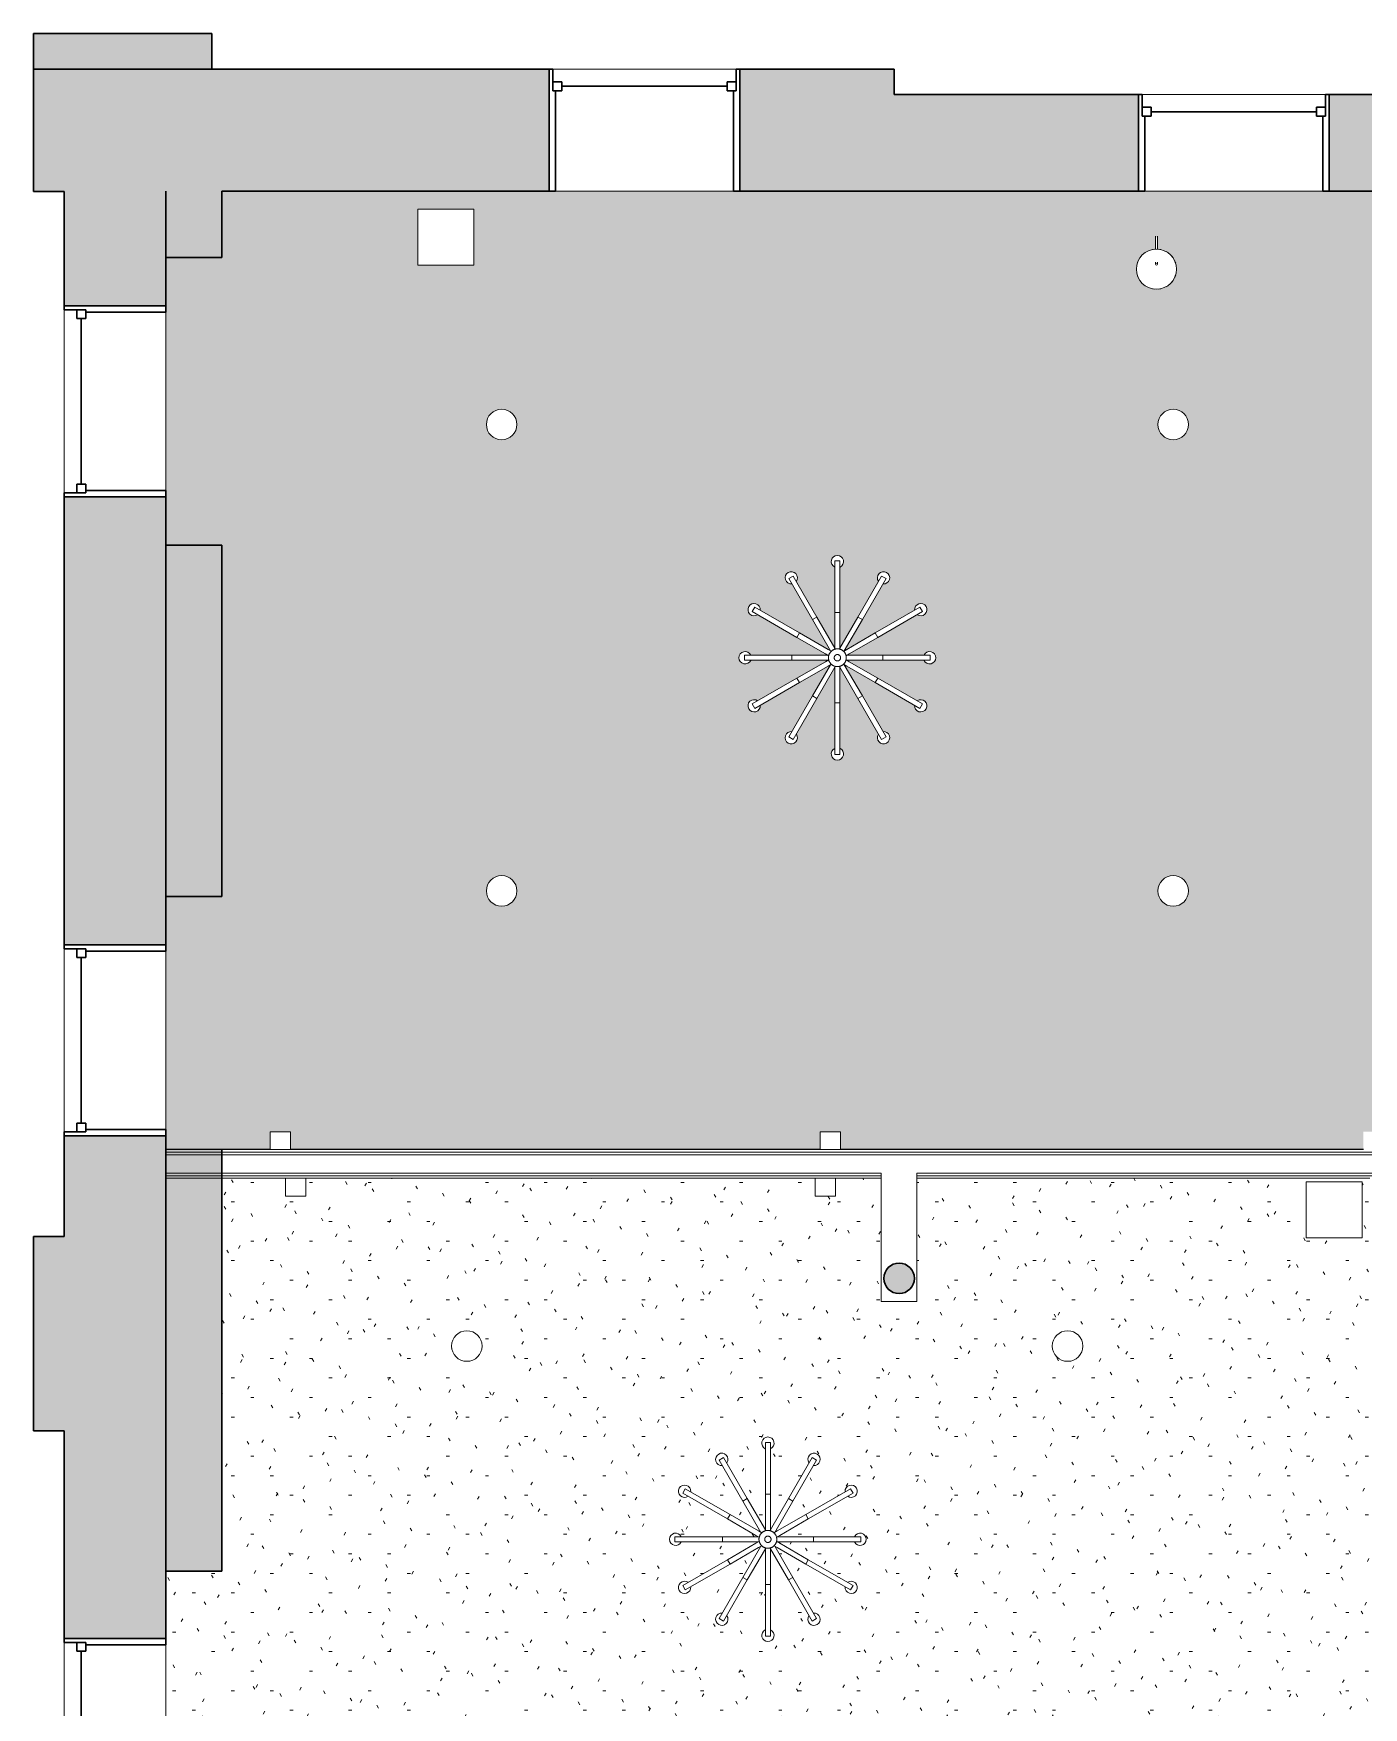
# Model space of a CAD drawing. Header units: inches. Extents: x -1041 to 1507, y -3558 to 870.
# Drawn here: x -1041.1 to -779.9, y 492.1 to 820.9 of the extents above; entities that cross this region are included whole.
import ezdxf

# ---------------------------------------------------------------- set-up
doc = ezdxf.new("R2010")
doc.units = ezdxf.units.IN
doc.header["$MEASUREMENT"] = 0
for name, color, linetype, lineweight in [('A-CLNG', 13, 'Continuous', 18), ('A-CLNG-PATT', 13, 'Continuous', 18), ('A-DETL-GENF', 92, 'Continuous', 18), ('A-GLAZ', 151, 'Continuous', 18), ('A-WALL', 113, 'Continuous', 18), ('A-WALL-PATT', 111, 'Continuous', 18), ('E-LITE-EQPM', 33, 'Continuous', 9), ('I-WALL', 2, 'Continuous', 18), ('S-COLS', 52, 'Continuous', 18)]:
    doc.layers.add(name, color=color, linetype=linetype, lineweight=lineweight)
pattern_1 = [(0, (0, 0), (15.36, 3.84), [0.634, -10.886, 0.634, -10.886, -61.44]), (0, (0, 0), (15.36, 3.84), [-23.04, 0.634, -22.406, 0.634, -10.886, -26.88]), (0, (0, 0), (15.36, 3.84), [-57.6, 0.634, -7.046, 0.634, -18.566]), (120, (5.76, 1.92), (-11.005538, 11.38215), [0.634, -10.886, 0.634, -10.886, -61.44]), (120, (5.76, 1.92), (-11.005538, 11.38215), [-23.04, 0.634, -22.406, 0.634, -10.886, -26.88]), (120, (5.76, 1.92), (-11.005538, 11.38215), [-57.6, 0.634, -7.046, 0.634, -18.566]), (240, (7.68, 9.6), (-4.354462, -15.22215), [0.634, -10.886, 0.634, -10.886, -61.44]), (240, (7.68, 9.6), (-4.354462, -15.22215), [-23.04, 0.634, -22.406, 0.634, -10.886, -26.88]), (240, (7.68, 9.6), (-4.354462, -15.22215), [-57.6, 0.634, -7.046, 0.634, -18.566])]

# ---------------------------------------------------------------- blocks, each defined once
blk = doc.blocks.new('Double Hung - side window 4_ X 6_ 3_ H-6090582-1st Floor RCP')
at = {"layer": 'A-GLAZ', "color": 8, "lineweight": 30}
for p, q in [((-18.75, 12), (-18, 12)), ((-18, 7.75), (-18, 12)), ((18, 7.75), (18, 12)), ((18.75, 12), (18, 12)), ((-18, 9.5), (-18, 7.75)), ((-18, 9.5), (-16.25, 9.5)), ((-18, 7.75), (-16.25, 7.75)), ((-18, 7.75), (-17.5, 7.75)), ((-17.5, -12), (-17.5, 7.75)), ((-16.25, 9.5), (-16.25, 7.75)), ((-16.25, 8.625), (16.25, 8.625)), ((16.25, 9.5), (16.25, 7.75)), ((18, 9.5), (16.25, 9.5)), ((18, 7.75), (16.25, 7.75)), ((17.5, 7.75), (18, 7.75)), ((17.5, 7.75), (17.5, -12)), ((18, 9.5), (18, 7.75)), ((-17.5, -12), (-18.75, -12)), ((17.5, -12), (18.75, -12))]:
    blk.add_line(p, q, dxfattribs=at)
blk = doc.blocks.new('Double Hung - side window 4_ X 6_ 3_ H-6090796-1st Floor RCP')
at = {"layer": 'A-GLAZ', "color": 8, "lineweight": 30}
for p, q in [((-18.75, 9.5), (-18, 9.5)), ((-18, 5.25), (-18, 9.5)), ((-18, 7), (-18, 5.25)), ((-18, 7), (-16.25, 7)), ((-16.25, 7), (-16.25, 5.25)), ((16.25, 7), (16.25, 5.25)), ((18, 7), (16.25, 7)), ((18, 5.25), (18, 9.5)), ((18.75, 9.5), (18, 9.5)), ((18, 7), (18, 5.25)), ((-18, 5.25), (-16.25, 5.25)), ((-18, 5.25), (-17.5, 5.25)), ((-17.5, -9.5), (-17.5, 5.25)), ((-16.25, 6.125), (16.25, 6.125)), ((18, 5.25), (16.25, 5.25)), ((17.5, 5.25), (18, 5.25)), ((17.5, 5.25), (17.5, -9.5)), ((-17.5, -9.5), (-18.75, -9.5)), ((17.5, -9.5), (18.75, -9.5))]:
    blk.add_line(p, q, dxfattribs=at)
blk = doc.blocks.new('Double Hung - side window 4_ X 6_ 3_ H-6972878-1st Floor RCP')
at = {"layer": 'A-GLAZ', "color": 8, "lineweight": 30}
for p, q in [((-18.75, 10), (-18, 10)), ((-18, 5.75), (-18, 10)), ((18, 5.75), (18, 10)), ((18.75, 10), (18, 10)), ((-18, 7.5), (-18, 5.75)), ((-18, 7.5), (-16.25, 7.5)), ((-16.25, 7.5), (-16.25, 5.75)), ((-16.25, 6.625), (16.25, 6.625)), ((16.25, 7.5), (16.25, 5.75)), ((18, 7.5), (16.25, 7.5)), ((18, 7.5), (18, 5.75)), ((-18, 5.75), (-16.25, 5.75)), ((-18, 5.75), (-17.5, 5.75)), ((-17.5, -10), (-17.5, 5.75)), ((18, 5.75), (16.25, 5.75)), ((17.5, 5.75), (18, 5.75)), ((17.5, 5.75), (17.5, -10)), ((-17.5, -10), (-18.75, -10)), ((17.5, -10), (18.75, -10))]:
    blk.add_line(p, q, dxfattribs=at)
blk = doc.blocks.new('Concrete-Round-Column - 10_-4877615-1st Floor RCP')
at = {"layer": 'S-COLS', "lineweight": 9}
blk.add_hatch(color=7, dxfattribs=at).paths.add_polyline_path([(0, -3), (1.15, -2.77), (2.12, -2.12), (2.77, -1.15), (3, 0), (2.77, 1.15), (2.12, 2.12), (1.15, 2.77), (0, 3), (-1.15, 2.77), (-2.12, 2.12), (-2.77, 1.15), (-3, 0), (-2.77, -1.15), (-2.12, -2.12), (-1.15, -2.77), (-1.03, -2.79)], flags=0)
at = {"layer": 'S-COLS', "color": 8, "lineweight": 30}
for start, end in [(0, 180), (180, 0)]:
    blk.add_arc((0, 0), 3, start, end, dxfattribs=at)
blk = doc.blocks.new('Iron_Chandelier_2145 - Iron_Chandelier_2145-6205901-1st Floor RCP')
at = {"layer": 'E-LITE-EQPM'}
for p, q in [((-0.5, 19.02), (-0.5, 8.88)), ((0.5, 19.02), (-0.5, 19.02)), ((0.5, 8.88), (0.5, 19.02)), ((-8.69, 16.05), (-9.56, 15.55)), ((-9.56, 15.55), (-4.9, 7.49)), ((-4.04, 7.99), (-8.69, 16.05)), ((8.69, 16.05), (4.04, 7.99)), ((4.9, 7.49), (9.56, 15.55)), ((8.69, 16.05), (9.56, 15.55)), ((-16.72, 9.08), (-16.22, 9.94)), ((-7.44, 4.87), (-16.22, 9.94)), ((16.22, 9.94), (7.44, 4.87)), ((16.22, 9.94), (16.72, 9.08)), ((-16.72, 9.08), (-7.94, 4)), ((-4.04, 7.99), (-4.9, 7.49)), ((-4.9, 7.49), (-1.36, 1.36)), ((-0.5, 1.86), (-4.04, 7.99)), ((-0.5, 8.88), (-0.5, 2.41)), ((0.5, 8.88), (-0.5, 8.88)), ((0.5, 2.41), (0.5, 8.88)), ((4.04, 7.99), (0.5, 1.86)), ((1.36, 1.36), (4.9, 7.49)), ((4.04, 7.99), (4.9, 7.49)), ((7.94, 4), (16.72, 9.08)), ((-7.94, 4), (-7.44, 4.87)), ((-7.94, 4), (-2.34, 0.77)), ((-1.84, 1.64), (-7.44, 4.87)), ((7.44, 4.87), (1.84, 1.64)), ((2.34, 0.77), (7.94, 4)), ((7.44, 4.87), (7.94, 4)), ((-8.94, 0.5), (-18.25, 0.5)), ((-18.25, 0.5), (-18.25, -0.5)), ((-1.86, 0.5), (-8.94, 0.5)), ((-8.94, 0.5), (-8.94, -0.5)), ((-2.34, 0.77), (-1.69, 0.4)), ((-1.2, 1.27), (-1.84, 1.64)), ((-0.5, 2.41), (-0.5, 1.66)), ((0.5, 1.67), (0.5, 2.41)), ((1.84, 1.64), (1.19, 1.26)), ((1.69, 0.4), (2.34, 0.77)), ((8.94, 0.5), (1.86, 0.5)), ((18.25, 0.5), (8.94, 0.5)), ((8.94, 0.5), (8.94, -0.5)), ((18.25, 0.5), (18.25, -0.5)), ((-18.25, -0.5), (-8.94, -0.5)), ((-8.94, -0.5), (-1.86, -0.5)), ((-2.34, -0.77), (-7.94, -4)), ((-7.44, -4.87), (-1.84, -1.64)), ((-1.36, -1.36), (-4.9, -7.49)), ((-4.04, -7.99), (-0.5, -1.86)), ((-1.69, -0.4), (-2.34, -0.77)), ((-1.84, -1.64), (-1.19, -1.26)), ((-0.5, -1.67), (-0.5, -2.41)), ((-0.5, -2.41), (-0.5, -8.88)), ((0.5, -2.41), (0.5, -1.66)), ((0.5, -1.86), (4.04, -7.99)), ((0.5, -8.88), (0.5, -2.41)), ((1.2, -1.27), (1.84, -1.64)), ((4.9, -7.49), (1.36, -1.36)), ((2.34, -0.77), (1.69, -0.4)), ((1.84, -1.64), (7.44, -4.87)), ((1.86, -0.5), (8.94, -0.5)), ((7.94, -4), (2.34, -0.77)), ((8.94, -0.5), (18.25, -0.5)), ((-7.94, -4), (-16.72, -9.08)), ((-16.22, -9.94), (-7.44, -4.87)), ((-7.94, -4), (-7.44, -4.87)), ((7.44, -4.87), (7.94, -4)), ((7.44, -4.87), (16.22, -9.94)), ((16.72, -9.08), (7.94, -4)), ((-16.72, -9.08), (-16.22, -9.94)), ((-4.9, -7.49), (-9.56, -15.55)), ((-8.69, -16.05), (-4.04, -7.99)), ((-4.04, -7.99), (-4.9, -7.49)), ((-0.5, -8.88), (-0.5, -19.02)), ((0.5, -8.88), (-0.5, -8.88)), ((0.5, -19.02), (0.5, -8.88)), ((4.04, -7.99), (4.9, -7.49)), ((4.04, -7.99), (8.69, -16.05)), ((9.56, -15.55), (4.9, -7.49)), ((16.22, -9.94), (16.72, -9.08)), ((-8.69, -16.05), (-9.56, -15.55)), ((8.69, -16.05), (9.56, -15.55)), ((0.5, -19.02), (-0.5, -19.02))]:
    blk.add_line(p, q, dxfattribs=at)
at = {"layer": 'E-LITE-EQPM', "flags": 128}
for points in [[(-1.75, 0), (-1.75, 0.07), (-1.75, 0.14), (-1.74, 0.21), (-1.73, 0.28), (-1.72, 0.35), (-1.7, 0.42), (-1.68, 0.48), (-1.66, 0.55), (-1.64, 0.62), (-1.61, 0.68), (-1.59, 0.75), (-1.56, 0.81), (-1.52, 0.87), (-1.49, 0.93), (-1.45, 0.99), (-1.41, 1.05), (-1.36, 1.1), (-1.32, 1.16), (-1.27, 1.21), (-1.22, 1.26), (-1.17, 1.31), (-1.12, 1.35), (-1.06, 1.39), (-1.01, 1.44), (-0.95, 1.48), (-0.89, 1.51), (-0.83, 1.55), (-0.76, 1.58), (-0.7, 1.61), (-0.64, 1.63), (-0.57, 1.66), (-0.5, 1.68), (-0.44, 1.7), (-0.37, 1.71), (-0.3, 1.73), (-0.23, 1.74), (-0.16, 1.75), (-0.09, 1.75), (-0.02, 1.75), (0.05, 1.75), (0.12, 1.75), (0.19, 1.74), (0.26, 1.73), (0.33, 1.72), (0.4, 1.71), (0.47, 1.69), (0.53, 1.67), (0.6, 1.65), (0.67, 1.62), (0.73, 1.59), (0.79, 1.56), (0.85, 1.53), (0.92, 1.5), (0.97, 1.46), (1.03, 1.42), (1.09, 1.38), (1.14, 1.33), (1.19, 1.28), (1.24, 1.23), (1.29, 1.18), (1.34, 1.13), (1.38, 1.08), (1.43, 1.02), (1.46, 0.96), (1.5, 0.9), (1.54, 0.84), (1.57, 0.78), (1.6, 0.72), (1.63, 0.65), (1.65, 0.59), (1.67, 0.52), (1.69, 0.45), (1.71, 0.39), (1.72, 0.32), (1.74, 0.25), (1.74, 0.18), (1.75, 0.11), (1.75, 0.04), (1.75, 0)], [(1.75, 0), (1.75, -0.07), (1.75, -0.14), (1.74, -0.21), (1.73, -0.28), (1.72, -0.35), (1.7, -0.42), (1.68, -0.48), (1.66, -0.55), (1.64, -0.62), (1.61, -0.68), (1.59, -0.75), (1.56, -0.81), (1.52, -0.87), (1.49, -0.93), (1.45, -0.99), (1.41, -1.05), (1.36, -1.1), (1.32, -1.16), (1.27, -1.21), (1.22, -1.26), (1.17, -1.31), (1.12, -1.35), (1.06, -1.39), (1.01, -1.44), (0.95, -1.48), (0.89, -1.51), (0.83, -1.55), (0.76, -1.58), (0.7, -1.61), (0.64, -1.63), (0.57, -1.66), (0.5, -1.68), (0.44, -1.7), (0.37, -1.71), (0.3, -1.73), (0.23, -1.74), (0.16, -1.75), (0.09, -1.75), (0.02, -1.75), (-0.05, -1.75), (-0.12, -1.75), (-0.19, -1.74), (-0.26, -1.73), (-0.33, -1.72), (-0.4, -1.71), (-0.47, -1.69), (-0.53, -1.67), (-0.6, -1.65), (-0.67, -1.62), (-0.73, -1.59), (-0.79, -1.56), (-0.85, -1.53), (-0.92, -1.5), (-0.97, -1.46), (-1.03, -1.42), (-1.09, -1.38), (-1.14, -1.33), (-1.19, -1.28), (-1.24, -1.23), (-1.29, -1.18), (-1.34, -1.13), (-1.38, -1.08), (-1.43, -1.02), (-1.46, -0.96), (-1.5, -0.9), (-1.54, -0.84), (-1.57, -0.78), (-1.6, -0.72), (-1.63, -0.65), (-1.65, -0.59), (-1.67, -0.52), (-1.69, -0.45), (-1.71, -0.39), (-1.72, -0.32), (-1.74, -0.25), (-1.74, -0.18), (-1.75, -0.11), (-1.75, -0.04), (-1.75, 0)], [(-0.63, 0), (-0.63, 0.03), (-0.63, 0.05), (-0.62, 0.08), (-0.62, 0.1), (-0.62, 0.12), (-0.61, 0.15), (-0.6, 0.17), (-0.6, 0.2), (-0.59, 0.22), (-0.58, 0.24), (-0.57, 0.27), (-0.56, 0.29), (-0.55, 0.31), (-0.53, 0.33), (-0.52, 0.35), (-0.5, 0.38), (-0.49, 0.39), (-0.47, 0.41), (-0.46, 0.43), (-0.44, 0.45), (-0.42, 0.47), (-0.4, 0.48), (-0.38, 0.5), (-0.36, 0.51), (-0.34, 0.53), (-0.32, 0.54), (-0.3, 0.55), (-0.27, 0.57), (-0.25, 0.58), (-0.23, 0.59), (-0.2, 0.59), (-0.18, 0.6), (-0.16, 0.61), (-0.13, 0.61), (-0.11, 0.62), (-0.08, 0.62), (-0.06, 0.63), (-0.03, 0.63), (-0.01, 0.63), (0.02, 0.63), (0.04, 0.63), (0.07, 0.62), (0.09, 0.62), (0.12, 0.62), (0.14, 0.61), (0.17, 0.61), (0.19, 0.6), (0.21, 0.59), (0.24, 0.58), (0.26, 0.57), (0.28, 0.56), (0.31, 0.55), (0.33, 0.54), (0.35, 0.52), (0.37, 0.51), (0.39, 0.49), (0.41, 0.48), (0.43, 0.46), (0.45, 0.44), (0.46, 0.42), (0.48, 0.41), (0.5, 0.39), (0.51, 0.37), (0.52, 0.35), (0.54, 0.32), (0.55, 0.3), (0.56, 0.28), (0.57, 0.26), (0.58, 0.23), (0.59, 0.21), (0.6, 0.19), (0.61, 0.16), (0.61, 0.14), (0.62, 0.11), (0.62, 0.09), (0.62, 0.06), (0.63, 0.04), (0.63, 0.01), (0.63, 0)], [(0.63, 0), (0.63, -0.03), (0.63, -0.05), (0.62, -0.08), (0.62, -0.1), (0.62, -0.12), (0.61, -0.15), (0.6, -0.17), (0.6, -0.2), (0.59, -0.22), (0.58, -0.24), (0.57, -0.27), (0.56, -0.29), (0.55, -0.31), (0.53, -0.33), (0.52, -0.35), (0.5, -0.38), (0.49, -0.39), (0.47, -0.41), (0.46, -0.43), (0.44, -0.45), (0.42, -0.47), (0.4, -0.48), (0.38, -0.5), (0.36, -0.51), (0.34, -0.53), (0.32, -0.54), (0.3, -0.55), (0.27, -0.57), (0.25, -0.58), (0.23, -0.59), (0.2, -0.59), (0.18, -0.6), (0.16, -0.61), (0.13, -0.61), (0.11, -0.62), (0.08, -0.62), (0.06, -0.63), (0.03, -0.63), (0.01, -0.63), (-0.02, -0.63), (-0.04, -0.63), (-0.07, -0.62), (-0.09, -0.62), (-0.12, -0.62), (-0.14, -0.61), (-0.17, -0.61), (-0.19, -0.6), (-0.21, -0.59), (-0.24, -0.58), (-0.26, -0.57), (-0.28, -0.56), (-0.31, -0.55), (-0.33, -0.54), (-0.35, -0.52), (-0.37, -0.51), (-0.39, -0.49), (-0.41, -0.48), (-0.43, -0.46), (-0.45, -0.44), (-0.46, -0.42), (-0.48, -0.41), (-0.5, -0.39), (-0.51, -0.37), (-0.52, -0.35), (-0.54, -0.32), (-0.55, -0.3), (-0.56, -0.28), (-0.57, -0.26), (-0.58, -0.23), (-0.59, -0.21), (-0.6, -0.19), (-0.61, -0.16), (-0.61, -0.14), (-0.62, -0.11), (-0.62, -0.09), (-0.62, -0.06), (-0.63, -0.04), (-0.63, -0.01), (-0.63, 0)]]:
    blk.add_lwpolyline(points, dxfattribs=at)
at = {"layer": 'E-LITE-EQPM'}
for centre, start, end in [((0, 18.89), 90, 244.637), ((0, 18.89), 295.363, 90), ((-9.06, 15.7), 120, 274.637), ((-9.06, 15.7), 325.363, 120), ((9.06, 15.7), 60, 214.637), ((9.06, 15.7), 265.363, 60), ((-16.36, 9.44), 150, 304.637), ((-16.36, 9.44), 355.363, 150), ((16.36, 9.44), 30, 184.637), ((16.36, 9.44), 235.363, 30), ((-18.12, 0), 25.363, 180), ((-18.12, 0), 180, 334.637), ((18.12, 0), 0, 154.637), ((18.12, 0), 205.363, 0), ((-16.36, -9.44), 55.363, 210), ((-16.36, -9.44), 210, 4.637), ((16.36, -9.44), 175.363, 330), ((16.36, -9.44), 330, 124.637), ((-9.06, -15.7), 85.363, 240), ((-9.06, -15.7), 240, 34.637), ((9.06, -15.7), 145.363, 300), ((9.06, -15.7), 300, 94.637), ((0, -18.89), 115.363, 270), ((0, -18.89), 270, 64.637)]:
    blk.add_arc(centre, 1.21, start, end, dxfattribs=at)
blk = doc.blocks.new('Lighting_Pendants_Elesi-Luce_Quid_02820 - Quid_02820-6789157-1st Floor RCP')
at = {"layer": 'A-DETL-GENF', "lineweight": 9}
for p, q in [((5.51, 5.51), (-5.51, 5.51)), ((-5.51, 5.51), (-5.51, -5.51)), ((-5.51, 5.51), (-5.51, -5.51)), ((5.51, 5.51), (-5.51, 5.51)), ((5.51, -5.51), (5.51, 5.51)), ((5.51, -5.51), (5.51, 5.51)), ((-5.51, -5.51), (5.51, -5.51)), ((-5.51, -5.51), (5.51, -5.51))]:
    blk.add_line(p, q, dxfattribs=at)
blk = doc.blocks.new('Sconce Light - Sphere - Bedside Sconce-8114696-1st Floor RCP')
at = {"layer": 'E-LITE-EQPM'}
for p, q in [((0, 6.3125), (-2, 6.3125)), ((-2, 6.3125), (-2, 2.8125)), ((2, 6.3125), (0, 6.3125)), ((2, 6.3125), (2, 2.8125)), ((-2, 2.8125), (0, 2.8125)), ((0, 2.8125), (2, 2.8125))]:
    blk.add_line(p, q, dxfattribs=at)
blk = doc.blocks.new('Lighting_Outside_Platek_flamingo-floor - 3050316_9W_LED_3000K_H1900mm_Floor-6784958-1st Floor RCP')
at = {"layer": 'E-LITE-EQPM'}
for p, q in [((10, 0.18), (10.41, 0.18)), ((12.93, 0.18), (15.52, 0.18)), ((10.41, -0.21), (10, -0.21)), ((15.52, -0.21), (12.92, -0.21))]:
    blk.add_line(p, q, dxfattribs=at)
for centre, radius, start, end in [((9.02, 0), 3.94, 0, 180), ((9.02, -0.01), 3.94, 108.8033, 111.9844), ((9.02, -0.01), 3.94, 68.0156, 71.1967), ((9.02, 0), 3.94, 180, 0), ((9.02, -0.01), 3.94, 168.0937, 173.161), ((9.02, -0.01), 3.94, 127.822, 131.3135), ((10, -0.01), 0.197, 0, 180), ((9.02, -0.01), 3.94, 48.6865, 52.178), ((9.02, -0.01), 3.94, 6.839, 11.9063), ((9.02, -0.01), 3.94, 186.4519, 192.1397), ((9.02, -0.01), 3.94, 208.3017, 212.7015), ((9.02, -0.01), 3.94, 227.2675, 234.5311), ((10, -0.01), 0.197, 180, 360), ((9.02, -0.01), 3.94, 305.4689, 312.7325), ((9.02, -0.01), 3.94, 327.2985, 331.6983), ((9.02, -0.01), 3.94, 347.8603, 353.5481), ((9.02, -0.01), 3.94, 245.2753, 252.8493), ((9.02, -0.01), 3.94, 265.6002, 270), ((9.02, -0.01), 3.94, 270, 274.3998), ((9.02, -0.01), 3.94, 287.1507, 294.7247)]:
    blk.add_arc(centre, radius, start, end, dxfattribs=at)

msp = doc.modelspace()

# ---------------------------------------------------------------- hatches: boundary and pattern name
at = {"layer": 'A-CLNG-PATT'}
h = msp.add_hatch(dxfattribs=at)
h.set_pattern_fill('FP_3', color=256, style=0, pattern_type=2)
h.set_pattern_definition(pattern_1)
h.paths.add_polyline_path([(-759.58, 601.72), (-753.57, 601.72), (-753.57, 729.87), (-590.07, 729.87), (-590.07, 776.87), (-601.07, 776.87), (-601.07, 789.87), (-1004.06, 789.87), (-1004.06, 776.87), (-1015.06, 776.87), (-1015.06, 720.37), (-1004.06, 720.37), (-1004.06, 651.37), (-1015.06, 651.37), (-1015.06, 601.72), (-994.56, 601.72), (-994.56, 605.15), (-990.56, 605.15), (-990.56, 601.72), (-886.56, 601.72), (-886.56, 605.15), (-882.56, 605.15), (-882.56, 601.72), (-779.86, 601.72), (-779.86, 605.15), (-775.86, 605.15), (-775.86, 601.72), (-772.98, 601.72)], flags=0)
h.paths.add_polyline_path([(-949.12, 649.46), (-949.89, 649.56), (-950.62, 649.86), (-951.24, 650.34), (-951.72, 650.96), (-952.02, 651.68), (-952.12, 652.46), (-952.02, 653.24), (-951.72, 653.96), (-951.24, 654.58), (-950.62, 655.06), (-949.89, 655.36), (-949.12, 655.46), (-948.34, 655.36), (-947.62, 655.06), (-947, 654.58), (-946.52, 653.96), (-946.22, 653.24), (-946.12, 652.46), (-946.22, 651.68), (-946.52, 650.96), (-947, 650.34), (-947.62, 649.86), (-948.34, 649.56)], flags=0)
h.paths.add_polyline_path([(-817.23, 649.46), (-818.01, 649.56), (-818.73, 649.86), (-819.35, 650.34), (-819.83, 650.96), (-820.13, 651.68), (-820.23, 652.46), (-820.13, 653.24), (-819.83, 653.96), (-819.35, 654.58), (-818.73, 655.06), (-818.01, 655.36), (-817.23, 655.46), (-816.46, 655.36), (-815.73, 655.06), (-815.11, 654.58), (-814.63, 653.96), (-814.33, 653.24), (-814.23, 652.46), (-814.33, 651.68), (-814.63, 650.96), (-815.11, 650.34), (-815.73, 649.86), (-816.46, 649.56)], flags=0)
h.paths.add_polyline_path([(-883.18, 678.17), (-883.88, 678.4), (-884.32, 679.01), (-884.32, 679.75), (-883.88, 680.36), (-883.68, 680.42), (-883.68, 696.4), (-891.28, 683.22), (-891.13, 683.06), (-891.07, 682.29), (-891.43, 681.67), (-892.11, 681.37), (-892.84, 681.52), (-893.34, 682.08), (-893.4, 682.85), (-893.05, 683.46), (-892.36, 683.77), (-892.15, 683.72), (-884.54, 696.9), (-898.38, 688.91), (-898.33, 688.69), (-898.63, 688.01), (-899.28, 687.64), (-900.02, 687.72), (-900.58, 688.22), (-900.73, 688.95), (-900.43, 689.63), (-899.78, 690), (-899.04, 689.92), (-898.88, 689.78), (-885.52, 697.49), (-885.52, 697.76), (-900.26, 697.76), (-900.32, 697.55), (-900.93, 697.12), (-901.67, 697.12), (-902.28, 697.55), (-902.51, 698.26), (-902.28, 698.97), (-901.67, 699.41), (-900.93, 699.41), (-900.32, 698.97), (-900.26, 698.76), (-885.04, 698.76), (-898.89, 706.74), (-899.04, 706.6), (-899.81, 706.54), (-900.43, 706.9), (-900.73, 707.58), (-900.58, 708.31), (-900.02, 708.81), (-899.25, 708.87), (-898.63, 708.51), (-898.33, 707.83), (-898.38, 707.62), (-884.54, 699.63), (-892.15, 712.81), (-892.36, 712.76), (-893.05, 713.06), (-893.42, 713.71), (-893.34, 714.45), (-892.84, 715.01), (-892.11, 715.16), (-891.43, 714.86), (-891.06, 714.21), (-891.13, 713.47), (-891.28, 713.31), (-883.68, 700.13), (-883.68, 716.1), (-883.88, 716.17), (-884.32, 716.78), (-884.32, 717.52), (-883.88, 718.13), (-883.18, 718.36), (-882.47, 718.13), (-882.03, 717.52), (-882.03, 716.78), (-882.47, 716.17), (-882.68, 716.1), (-882.68, 700.13), (-875.07, 713.31), (-875.22, 713.47), (-875.28, 714.24), (-874.92, 714.86), (-874.24, 715.16), (-873.51, 715.01), (-873.01, 714.45), (-872.95, 713.68), (-873.3, 713.06), (-873.99, 712.76), (-874.2, 712.81), (-881.81, 699.63), (-867.97, 707.62), (-868.02, 707.83), (-867.72, 708.51), (-867.07, 708.89), (-866.33, 708.81), (-865.77, 708.31), (-865.62, 707.58), (-865.94, 706.89), (-866.57, 706.53), (-867.31, 706.6), (-867.47, 706.75), (-881.31, 698.76), (-866.1, 698.76), (-866.03, 698.97), (-865.42, 699.41), (-864.68, 699.41), (-864.07, 698.97), (-863.84, 698.26), (-864.07, 697.55), (-864.68, 697.12), (-865.42, 697.12), (-866.03, 697.55), (-866.1, 697.76), (-881.31, 697.76), (-867.46, 689.79), (-867.31, 689.92), (-866.54, 689.99), (-865.92, 689.63), (-865.62, 688.95), (-865.77, 688.22), (-866.33, 687.72), (-867.1, 687.66), (-867.72, 688.01), (-868.02, 688.69), (-867.97, 688.91), (-881.81, 696.9), (-874.2, 683.72), (-873.99, 683.77), (-873.3, 683.46), (-872.93, 682.82), (-873.01, 682.08), (-873.51, 681.52), (-874.24, 681.37), (-874.92, 681.67), (-875.29, 682.32), (-875.22, 683.06), (-875.07, 683.22), (-882.68, 696.4), (-882.68, 680.42), (-882.47, 680.36), (-882.03, 679.75), (-882.03, 679), (-882.47, 678.4), (-883.04, 678.21)], flags=0)
h.paths.add_polyline_path([(-885.52, 697.49), (-885.04, 697.76), (-885.52, 697.76)], flags=0)
h.paths.add_polyline_path([(-949.12, 741.07), (-949.89, 741.17), (-950.62, 741.47), (-951.24, 741.95), (-951.72, 742.57), (-952.02, 743.29), (-952.12, 744.07), (-952.02, 744.85), (-951.72, 745.57), (-951.24, 746.19), (-950.62, 746.67), (-949.89, 746.97), (-949.12, 747.07), (-948.34, 746.97), (-947.62, 746.67), (-947, 746.19), (-946.52, 745.57), (-946.22, 744.85), (-946.12, 744.07), (-946.22, 743.29), (-946.52, 742.57), (-947, 741.95), (-947.62, 741.47), (-948.34, 741.17)], flags=0)
h.paths.add_polyline_path([(-817.23, 741.07), (-818.01, 741.17), (-818.73, 741.47), (-819.35, 741.95), (-819.83, 742.57), (-820.13, 743.29), (-820.23, 744.07), (-820.13, 744.85), (-819.83, 745.57), (-819.35, 746.19), (-818.73, 746.67), (-818.01, 746.97), (-817.23, 747.07), (-816.46, 746.97), (-815.73, 746.67), (-815.11, 746.19), (-814.63, 745.57), (-814.33, 744.85), (-814.23, 744.07), (-814.33, 743.29), (-814.63, 742.57), (-815.11, 741.95), (-815.73, 741.47), (-816.46, 741.17)], flags=0)
h.paths.add_polyline_path([(-743.07, 757.87), (-743.85, 757.98), (-744.57, 758.28), (-745.19, 758.75), (-745.67, 759.37), (-745.97, 760.1), (-746.07, 760.87), (-745.97, 761.65), (-745.67, 762.37), (-745.19, 763), (-744.57, 763.47), (-743.85, 763.77), (-743.07, 763.87), (-742.29, 763.77), (-741.57, 763.47), (-740.95, 763), (-740.47, 762.37), (-740.17, 761.65), (-740.07, 760.87), (-740.17, 760.1), (-740.47, 759.37), (-740.95, 758.75), (-741.57, 758.28), (-742.29, 757.98)], flags=0)
h.paths.add_polyline_path([(-683.07, 757.87), (-683.85, 757.98), (-684.57, 758.28), (-685.19, 758.75), (-685.67, 759.37), (-685.97, 760.1), (-686.07, 760.87), (-685.97, 761.65), (-685.67, 762.37), (-685.19, 763), (-684.57, 763.47), (-683.85, 763.77), (-683.07, 763.87), (-682.29, 763.77), (-681.57, 763.47), (-680.95, 763), (-680.47, 762.37), (-680.17, 761.65), (-680.07, 760.87), (-680.17, 760.1), (-680.47, 759.37), (-680.95, 758.75), (-681.57, 758.28), (-682.29, 757.98)], flags=0)
h.paths.add_polyline_path([(-623.07, 757.87), (-623.85, 757.98), (-624.57, 758.28), (-625.19, 758.75), (-625.67, 759.37), (-625.97, 760.1), (-626.07, 760.87), (-625.97, 761.65), (-625.67, 762.37), (-625.19, 763), (-624.57, 763.47), (-623.85, 763.77), (-623.07, 763.87), (-622.29, 763.77), (-621.57, 763.47), (-620.95, 763), (-620.47, 762.37), (-620.17, 761.65), (-620.07, 760.87), (-620.17, 760.1), (-620.47, 759.37), (-620.95, 758.75), (-621.57, 758.28), (-622.29, 757.98)], flags=0)
h.paths.add_polyline_path([(-820.52, 770.64), (-820.97, 770.69), (-821.19, 770.69), (-821.31, 770.74), (-821.53, 770.77), (-822.48, 771.16), (-823.3, 771.79), (-823.92, 772.6), (-824.32, 773.55), (-824.45, 774.57), (-824.32, 775.59), (-823.92, 776.54), (-823.3, 777.36), (-822.47, 777.99), (-821.53, 778.38), (-821.31, 778.4), (-821.19, 778.45), (-820.97, 778.45), (-820.7, 778.48), (-820.69, 780.68), (-820.64, 780.77), (-820.55, 780.82), (-820.45, 780.82), (-820.36, 780.77), (-820.31, 780.68), (-820.31, 780.63), (-820.31, 778.48), (-820.02, 778.45), (-819.82, 778.45), (-819.68, 778.4), (-819.5, 778.38), (-818.52, 777.97), (-818.39, 777.86), (-817.73, 777.36), (-817.63, 777.22), (-817.49, 777.1), (-817.33, 776.83), (-817.11, 776.54), (-816.96, 776.2), (-816.8, 775.92), (-816.77, 775.73), (-816.71, 775.59), (-816.58, 774.5), (-816.62, 774.28), (-816.71, 773.55), (-816.77, 773.42), (-816.8, 773.23), (-816.96, 772.95), (-817.11, 772.6), (-817.33, 772.31), (-817.49, 772.04), (-817.63, 771.92), (-817.73, 771.79), (-818.53, 771.16), (-818.94, 771), (-819.5, 770.77), (-819.68, 770.74), (-819.82, 770.69), (-820.06, 770.69)], flags=0)
h.paths.add_polyline_path([(-965.57, 775.36), (-965.57, 786.39), (-954.55, 786.39), (-954.55, 775.36), (-954.68, 775.36)], flags=0)
h = msp.add_hatch(dxfattribs=at)
h.set_pattern_fill('FP_3', color=256, style=0, pattern_type=2)
h.set_pattern_definition(pattern_1)
h.paths.add_polyline_path([(-979.06, 449.19), (-872, 449.19), (-871.06, 449.37), (-870.12, 449.19), (-778.6, 449.19), (-778.6, 596.03), (-867.56, 596.03), (-867.56, 571.84), (-874.56, 571.84), (-874.56, 596.03), (-883.56, 596.03), (-883.56, 592.53), (-887.56, 592.53), (-887.56, 596.03), (-987.56, 596.03), (-987.56, 592.53), (-991.56, 592.53), (-991.56, 596.03), (-1004.06, 596.03), (-1004.06, 518.87), (-1015.06, 518.87), (-1015.06, 458.42), (-1004.06, 458.42), (-1004.06, 449.19), (-991.26, 449.19)], flags=0)
h.paths.add_polyline_path([(-1000.56, 458.11), (-1001.14, 458.17), (-1001.23, 458.17), (-1001.41, 458.22), (-1001.64, 458.27), (-1002.53, 458.63), (-1003.35, 459.26), (-1003.97, 460.08), (-1004.36, 461.03), (-1004.5, 462.04), (-1004.36, 463.06), (-1003.97, 464.01), (-1003.35, 464.83), (-1002.52, 465.46), (-1001.58, 465.85), (-1001.35, 465.88), (-1001.23, 465.92), (-1001.02, 465.92), (-1000.75, 465.96), (-1000.74, 468.15), (-1000.69, 468.24), (-1000.6, 468.29), (-1000.5, 468.29), (-1000.41, 468.24), (-1000.36, 468.15), (-1000.35, 468.1), (-1000.35, 465.95), (-1000.07, 465.92), (-999.86, 465.92), (-999.73, 465.87), (-999.54, 465.85), (-998.57, 465.44), (-998.44, 465.34), (-997.78, 464.83), (-997.68, 464.7), (-997.53, 464.58), (-997.38, 464.31), (-997.15, 464.01), (-997.01, 463.67), (-996.85, 463.39), (-996.82, 463.2), (-996.76, 463.06), (-996.62, 461.97), (-996.72, 461.32), (-996.78, 460.98), (-996.82, 460.89), (-996.85, 460.7), (-997.01, 460.42), (-997.15, 460.08), (-997.38, 459.78), (-997.53, 459.51), (-997.72, 459.34), (-997.78, 459.26), (-998.58, 458.63), (-999.07, 458.44), (-999.61, 458.23), (-999.73, 458.22), (-999.88, 458.17), (-1000.12, 458.17), (-1000.52, 458.11)], flags=0)
h.paths.add_polyline_path([(-837.97, 484.15), (-838.74, 484.25), (-839.47, 484.55), (-840.09, 485.03), (-840.56, 485.65), (-840.86, 486.37), (-840.97, 487.15), (-840.86, 487.92), (-840.56, 488.65), (-840.09, 489.27), (-839.47, 489.75), (-838.74, 490.04), (-837.97, 490.15), (-837.19, 490.04), (-836.47, 489.75), (-835.84, 489.27), (-835.37, 488.65), (-835.07, 487.92), (-834.97, 487.15), (-835.07, 486.37), (-835.37, 485.65), (-835.84, 485.03), (-836.47, 484.55), (-837.19, 484.25)], flags=0)
h.paths.add_polyline_path([(-955.95, 484.15), (-956.72, 484.25), (-957.45, 484.55), (-958.07, 485.03), (-958.54, 485.65), (-958.84, 486.37), (-958.95, 487.15), (-958.84, 487.92), (-958.54, 488.65), (-958.07, 489.27), (-957.45, 489.75), (-956.72, 490.04), (-955.95, 490.15), (-955.17, 490.04), (-954.45, 489.75), (-953.83, 489.27), (-953.35, 488.65), (-953.05, 487.92), (-952.95, 487.15), (-953.05, 486.37), (-953.35, 485.65), (-953.83, 485.03), (-954.45, 484.55), (-955.17, 484.25)], flags=0)
h.paths.add_polyline_path([(-896.83, 505.01), (-897.54, 505.25), (-897.98, 505.85), (-897.98, 506.6), (-897.54, 507.2), (-897.33, 507.27), (-897.33, 523.24), (-904.94, 510.07), (-904.79, 509.9), (-904.73, 509.13), (-905.09, 508.51), (-905.77, 508.21), (-906.5, 508.37), (-907, 508.92), (-907.06, 509.69), (-906.7, 510.31), (-906.02, 510.61), (-905.8, 510.57), (-898.2, 523.74), (-912.03, 515.75), (-911.99, 515.54), (-912.29, 514.86), (-912.94, 514.48), (-913.68, 514.56), (-914.23, 515.06), (-914.39, 515.79), (-914.08, 516.47), (-913.44, 516.85), (-912.7, 516.77), (-912.53, 516.62), (-899.17, 524.33), (-899.17, 524.61), (-913.91, 524.61), (-913.98, 524.4), (-914.58, 523.96), (-915.33, 523.96), (-915.93, 524.4), (-916.16, 525.11), (-915.93, 525.82), (-915.33, 526.26), (-914.58, 526.26), (-913.98, 525.82), (-913.91, 525.61), (-898.7, 525.61), (-912.55, 533.58), (-912.7, 533.45), (-913.47, 533.39), (-914.08, 533.74), (-914.39, 534.42), (-914.23, 535.15), (-913.68, 535.65), (-912.91, 535.71), (-912.29, 535.36), (-911.99, 534.68), (-912.03, 534.46), (-898.2, 526.47), (-905.8, 539.65), (-906.02, 539.6), (-906.7, 539.91), (-907.07, 540.55), (-907, 541.3), (-906.5, 541.85), (-905.77, 542.01), (-905.09, 541.7), (-904.71, 541.06), (-904.79, 540.31), (-904.94, 540.15), (-897.33, 526.97), (-897.33, 542.95), (-897.54, 543.02), (-897.98, 543.62), (-897.98, 544.37), (-897.54, 544.97), (-896.83, 545.2), (-896.12, 544.97), (-895.68, 544.37), (-895.68, 543.62), (-896.12, 543.02), (-896.33, 542.95), (-896.33, 526.97), (-888.72, 540.15), (-888.87, 540.31), (-888.93, 541.08), (-888.58, 541.7), (-887.9, 542.01), (-887.17, 541.85), (-886.67, 541.3), (-886.61, 540.52), (-886.96, 539.91), (-887.64, 539.6), (-887.86, 539.65), (-895.47, 526.47), (-881.63, 534.46), (-881.68, 534.68), (-881.37, 535.36), (-880.73, 535.73), (-879.98, 535.65), (-879.43, 535.15), (-879.28, 534.42), (-879.58, 533.74), (-880.22, 533.37), (-880.97, 533.45), (-881.13, 533.6), (-894.97, 525.61), (-879.75, 525.61), (-879.68, 525.82), (-879.08, 526.26), (-878.33, 526.26), (-877.73, 525.82), (-877.5, 525.11), (-877.73, 524.4), (-878.33, 523.96), (-879.08, 523.96), (-879.68, 524.4), (-879.75, 524.61), (-894.97, 524.61), (-881.12, 516.63), (-880.97, 516.77), (-880.2, 516.83), (-879.58, 516.47), (-879.28, 515.79), (-879.43, 515.06), (-879.98, 514.56), (-880.76, 514.5), (-881.37, 514.86), (-881.68, 515.54), (-881.63, 515.75), (-895.47, 523.74), (-887.86, 510.57), (-887.61, 510.6), (-886.96, 510.31), (-886.59, 509.66), (-886.67, 508.92), (-887.17, 508.37), (-887.9, 508.21), (-888.58, 508.51), (-888.95, 509.16), (-888.87, 509.9), (-888.72, 510.07), (-896.33, 523.24), (-896.33, 507.27), (-896.12, 507.2), (-895.68, 506.6), (-895.68, 505.85), (-896.12, 505.25), (-896.7, 505.06)], flags=0)
h.paths.add_polyline_path([(-899.17, 524.33), (-898.7, 524.61), (-899.17, 524.61)], flags=0)
h.paths.add_polyline_path([(-837.97, 560.07), (-838.74, 560.17), (-839.47, 560.47), (-840.09, 560.95), (-840.56, 561.57), (-840.86, 562.29), (-840.97, 563.07), (-840.86, 563.84), (-840.56, 564.57), (-840.09, 565.19), (-839.47, 565.67), (-838.74, 565.97), (-837.97, 566.07), (-837.19, 565.97), (-836.47, 565.67), (-835.84, 565.19), (-835.37, 564.57), (-835.07, 563.84), (-834.97, 563.07), (-835.07, 562.29), (-835.37, 561.57), (-835.84, 560.95), (-836.47, 560.47), (-837.19, 560.17)], flags=0)
h.paths.add_polyline_path([(-955.95, 560.07), (-956.72, 560.17), (-957.45, 560.47), (-958.07, 560.95), (-958.54, 561.57), (-958.84, 562.29), (-958.95, 563.07), (-958.84, 563.84), (-958.54, 564.57), (-958.07, 565.19), (-957.45, 565.67), (-956.72, 565.97), (-955.95, 566.07), (-955.17, 565.97), (-954.45, 565.67), (-953.83, 565.19), (-953.35, 564.57), (-953.05, 563.84), (-952.95, 563.07), (-953.05, 562.29), (-953.35, 561.57), (-953.83, 560.95), (-954.45, 560.47), (-955.17, 560.17)], flags=0)
h.paths.add_polyline_path([(-784.8, 584.3), (-791.11, 584.3), (-791.11, 595.32), (-780.09, 595.32), (-780.09, 584.3), (-783.97, 584.3)], flags=0)
at = {"layer": 'A-WALL-PATT', "lineweight": 9}
for points in [[(-1006.06, 813.87), (-1006.06, 820.87), (-1041.06, 820.87), (-1041.06, 813.87)], [(-1041.06, 789.81), (-1035.06, 789.81), (-1035.06, 813.87), (-1041.06, 813.87)], [(-1004.06, 776.87), (-1004.06, 789.87), (-1015.06, 789.87), (-1015.06, 776.87)], [(-1004.06, 651.37), (-1004.06, 720.37), (-1015.06, 720.37), (-1015.06, 651.37)], [(-1004.06, 518.87), (-1004.06, 601.65), (-1015.06, 601.65), (-1015.06, 518.87)], [(-1035.06, 546.41), (-1035.06, 584.57), (-1041.06, 584.57), (-1041.06, 546.41)]]:
    msp.add_hatch(color=7, dxfattribs=at).paths.add_polyline_path(points, flags=0)
h = msp.add_hatch(color=7, dxfattribs=at)
h.paths.add_polyline_path([(-872.06, 789.87), (-872.06, 813.87), (-902.31, 813.87), (-902.31, 789.87)], flags=0)
h.paths.add_polyline_path([(-954.68, 789.87), (-939.81, 789.87), (-939.81, 813.87), (-1035.06, 813.87), (-1035.06, 789.87), (-1003.45, 789.87)], flags=0)
h = msp.add_hatch(color=7, dxfattribs=at)
h.paths.add_polyline_path([(-732.06, 789.87), (-732.06, 808.87), (-786.57, 808.87), (-786.57, 789.87), (-759.58, 789.87)], flags=0)
h.paths.add_polyline_path([(-832.74, 789.87), (-824.07, 789.87), (-824.07, 808.87), (-872.06, 808.87), (-872.06, 789.87), (-857.13, 789.87)], flags=0)
h = msp.add_hatch(color=7, dxfattribs=at)
h.paths.add_polyline_path([(-1015.06, 16.25), (-1015.06, 96), (-1035.06, 96), (-1035.06, 16.25), (-1017.06, 16.25)], flags=0)
h.paths.add_polyline_path([(-1015.06, 133.5), (-1015.06, 216), (-1035.06, 216), (-1035.06, 133.5)], flags=0)
h.paths.add_polyline_path([(-1035.06, 253.5), (-1015.06, 253.5), (-1015.06, 342), (-1035.06, 342), (-1035.06, 268.45)], flags=0)
h.paths.add_polyline_path([(-1015.06, 379.5), (-1015.06, 468.12), (-1035.06, 468.12), (-1035.06, 379.5)], flags=0)
h.paths.add_polyline_path([(-1035.06, 505.62), (-1015.06, 505.62), (-1015.06, 604.37), (-1035.06, 604.37), (-1035.06, 546.41)], flags=0)
h.paths.add_polyline_path([(-1035.06, 641.87), (-1015.06, 641.87), (-1015.06, 729.87), (-1035.06, 729.87), (-1035.06, 658.17)], flags=0)
h.paths.add_polyline_path([(-1015.06, 767.37), (-1015.06, 789.87), (-1035.06, 789.87), (-1035.06, 767.37)], flags=0)

# ---------------------------------------------------------------- linework, layer by layer
at = {"layer": 'A-CLNG'}
for p, q in [((-994.56, 601.72), (-1015.06, 601.72)), ((-886.56, 601.72), (-990.56, 601.72)), ((-779.86, 601.72), (-882.56, 601.72))]:
    msp.add_line(p, q, dxfattribs=at)
for centre, start, end in [((-949.12, 744.07), 0, 180), ((-817.23, 744.07), 0, 180), ((-949.12, 744.07), 180, 0), ((-817.23, 744.07), 180, 0), ((-949.12, 652.46), 0, 180), ((-817.23, 652.46), 0, 180), ((-949.12, 652.46), 180, 0), ((-817.23, 652.46), 180, 0), ((-955.95, 563.07), 0, 180), ((-837.97, 563.07), 0, 180), ((-955.95, 563.07), 180, 0), ((-837.97, 563.07), 180, 0)]:
    msp.add_arc(centre, 3, start, end, dxfattribs=at)
at = {"layer": 'A-WALL', "color": 8, "lineweight": 30}
for p, q in [((-1041.06, 789.81), (-1041.06, 820.87)), ((-1041.06, 820.87), (-1006.06, 820.87)), ((-1006.06, 820.87), (-1006.06, 813.87)), ((-939.81, 813.87), (-1041.06, 813.87)), ((-939.81, 813.87), (-939.81, 789.87)), ((-902.31, 789.87), (-902.31, 813.87)), ((-902.31, 813.87), (-872.06, 813.87)), ((-872.06, 813.87), (-872.06, 808.87)), ((-872.06, 808.87), (-824.07, 808.87)), ((-824.07, 808.87), (-824.07, 789.87)), ((-786.57, 789.87), (-786.57, 808.87)), ((-786.57, 808.87), (-732.06, 808.87)), ((-1035.06, 789.81), (-1041.06, 789.81)), ((-1035.06, 767.37), (-1035.06, 789.81)), ((-1015.06, 767.37), (-1015.06, 789.87)), ((-939.81, 789.87), (-1004.06, 789.87)), ((-1004.06, 789.87), (-1004.06, 776.87)), ((-824.07, 789.87), (-902.31, 789.87)), ((-707.32, 789.87), (-786.57, 789.87)), ((-1004.06, 776.87), (-1015.06, 776.87)), ((-1015.06, 767.37), (-1035.06, 767.37)), ((-1035.06, 641.87), (-1035.06, 729.87)), ((-1035.06, 729.87), (-1015.06, 729.87)), ((-1015.06, 729.87), (-1015.06, 641.87)), ((-1015.06, 720.37), (-1004.06, 720.37)), ((-1004.06, 720.37), (-1004.06, 651.37)), ((-1004.06, 651.37), (-1015.06, 651.37)), ((-1015.06, 641.87), (-1035.06, 641.87)), ((-1035.06, 584.57), (-1035.06, 604.37)), ((-1035.06, 604.37), (-1015.06, 604.37)), ((-1015.06, 604.37), (-1015.06, 505.62)), ((-1004.06, 601.65), (-1004.06, 518.87)), ((-1041.06, 546.41), (-1041.06, 584.57)), ((-1041.06, 584.57), (-1035.06, 584.57)), ((-1035.06, 546.41), (-1041.06, 546.41)), ((-1035.06, 505.62), (-1035.06, 546.41)), ((-1004.06, 518.87), (-1015.06, 518.87)), ((-1015.06, 505.62), (-1035.06, 505.62))]:
    msp.add_line(p, q, dxfattribs=at)
at = {"layer": 'A-WALL', "lineweight": 9}
for p, q in [((-902.31, 813.87), (-939.81, 813.87)), ((-786.57, 808.87), (-824.07, 808.87)), ((-939.81, 789.87), (-902.31, 789.87)), ((-824.07, 789.87), (-786.57, 789.87)), ((-1035.06, 767.37), (-1035.06, 729.87)), ((-1015.06, 729.87), (-1015.06, 767.37)), ((-1035.06, 641.87), (-1035.06, 604.37)), ((-1015.06, 604.37), (-1015.06, 641.87)), ((-1035.06, 505.62), (-1035.06, 468.12)), ((-1015.06, 468.12), (-1015.06, 505.62))]:
    msp.add_line(p, q, dxfattribs=at)
at = {"layer": 'A-WALL'}
for p, q in [((-1015.06, 601.65), (-1004.06, 601.65)), ((-1015.06, 601.15), (-773.48, 601.15)), ((-1015.06, 600.65), (-773.98, 600.65)), ((-1015.06, 597.03), (-874.56, 597.03)), ((-1015.06, 596.53), (-874.56, 596.53)), ((-874.56, 571.84), (-874.56, 597.03)), ((-867.56, 597.03), (-777.6, 597.03)), ((-867.56, 597.03), (-867.56, 571.84)), ((-867.56, 596.53), (-778.1, 596.53)), ((-867.56, 571.84), (-874.56, 571.84))]:
    msp.add_line(p, q, dxfattribs=at)
at = {"layer": 'I-WALL'}
for p, q in [((-1004.06, 601.65), (-994.56, 601.65)), ((-990.56, 601.65), (-886.56, 601.65)), ((-882.56, 601.65), (-779.86, 601.65)), ((-991.56, 596.03), (-1015.06, 596.03)), ((-887.56, 596.03), (-987.56, 596.03)), ((-874.56, 596.03), (-883.56, 596.03)), ((-778.6, 596.03), (-867.56, 596.03))]:
    msp.add_line(p, q, dxfattribs=at)

# ---------------------------------------------------------------- block references
at = {"layer": 'A-GLAZ'}
for name, p in [('Double Hung - side window 4_ X 6_ 3_ H-6090582-1st Floor RCP', (-921.06, 801.87)), ('Double Hung - side window 4_ X 6_ 3_ H-6090796-1st Floor RCP', (-805.32, 799.37))]:
    msp.add_blockref(name, p, dxfattribs=at)
at = {"layer": 'A-GLAZ', "rotation": 89.99999999999991}
for p in [(-1025.06, 748.62), (-1025.06, 623.12), (-1025.06, 486.87)]:
    msp.add_blockref('Double Hung - side window 4_ X 6_ 3_ H-6972878-1st Floor RCP', p, dxfattribs=at)
at = {"layer": 'E-LITE-EQPM'}
for name, p, rotation in [('Lighting_Pendants_Elesi-Luce_Quid_02820 - Quid_02820-6789157-1st Floor RCP', (-960.06, 780.87), 269.9999999999996), ('Lighting_Outside_Platek_flamingo-floor - 3050316_9W_LED_3000K_H1900mm_Floor-6784958-1st Floor RCP', (-820.52, 765.56), 89.9999999999998), ('Sconce Light - Sphere - Bedside Sconce-8114696-1st Floor RCP', (-989.56, 598.84), 180), ('Sconce Light - Sphere - Bedside Sconce-8114696-1st Floor RCP', (-885.56, 598.84), 180), ('Lighting_Pendants_Elesi-Luce_Quid_02820 - Quid_02820-6789157-1st Floor RCP', (-785.6, 589.81), 269.9999999999996)]:
    msp.add_blockref(name, p, dxfattribs=dict(at, rotation=rotation))
for name, p in [('Iron_Chandelier_2145 - Iron_Chandelier_2145-6205901-1st Floor RCP', (-883.18, 698.26)), ('Sconce Light - Sphere - Bedside Sconce-8114696-1st Floor RCP', (-992.56, 598.84)), ('Sconce Light - Sphere - Bedside Sconce-8114696-1st Floor RCP', (-884.56, 598.84)), ('Iron_Chandelier_2145 - Iron_Chandelier_2145-6205901-1st Floor RCP', (-896.83, 525.11))]:
    msp.add_blockref(name, p, dxfattribs=at)
at = {"layer": 'S-COLS', "lineweight": 9}
msp.add_blockref('Concrete-Round-Column - 10_-4877615-1st Floor RCP', (-871.06, 576.37), dxfattribs=at)

doc.saveas('drawing.dxf')
